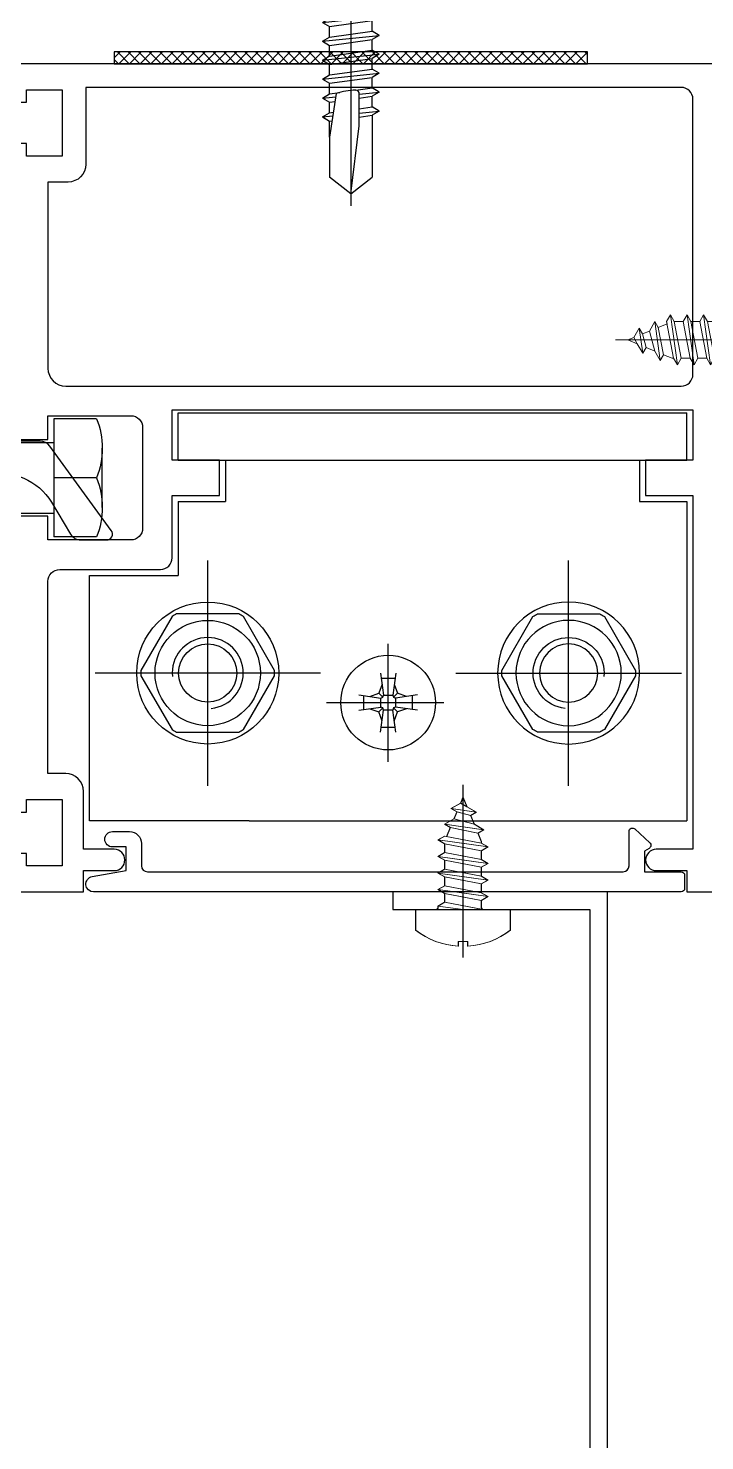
# Model space of a CAD drawing. Extents: x 6843040 to 15500510, y -6507076 to -4940511.
# Drawn here: x 7678928.8 to 7678986, y -6155221.3 to -6155101.9 of the extents above; entities that cross this region are included whole.
import ezdxf

# ---------------------------------------------------------------- set-up
doc = ezdxf.new("R2010")
doc.units = 0
doc.header["$LTSCALE"] = 1000
doc.header["$MEASUREMENT"] = 0
for name, pattern in [('CENTER', [50.800000000000004, 31.75, -6.35, 6.35, -6.35]), ('CONTINOUS', [0]), ('HIDDEN', [0.375, 0.25, -0.125])]:
    doc.linetypes.add(name, pattern=pattern)
for name, color, linetype in [('-07B2-附件', 8, 'Continuous'), ('CENTER中心线层', 1, 'CENTER'), ('FASTENER紧固件', 2, 'Continuous'), ('FRSTENER紧固件', 2, 'Continuous'), ('K-123-铝板', 123, 'Continuous'), ('K-155-垫片胶条', 155, 'Continuous'), ('K-233-中心线', 233, 'CENTER'), ('K-8-五金件', 8, 'Continuous'), ('K-8-虚线', 8, 'HIDDEN'), ('LT-dim 20', 253, 'Continuous'), ('LT-dim 50', 253, 'Continuous'), ('LT-dim 8', 253, 'Continuous'), ('LT-Fill-密封胶', 113, 'Continuous'), ('LT-中线', 6, 'Continuous'), ('LT-铝板', 31, 'Continuous'), ('PJ', 25, 'Continuous'), ('XC', 61, 'Continuous'), ('ZX', 1, 'CENTER')]:
    doc.layers.add(name, color=color, linetype=linetype)
for name, color, linetype, lineweight in [('002CEN', 1, 'CENTER', 13), ('003DOT', 253, 'HIDDEN', 13), ('009CON', 6, 'CONTINOUS', 15)]:
    doc.layers.add(name, color=color, linetype=linetype, lineweight=lineweight)

# ---------------------------------------------------------------- blocks, each defined once
blk = doc.blocks.new('*U255')
at = {"layer": '002CEN', "ltscale": 5}
blk.add_line((-4.054319021158257, 1.989519660128281e-13), (10.54217069582398, 1.989519660128281e-13), dxfattribs=at)
at = {"layer": '003DOT', "ltscale": 5}
for p, q in [((-3.552713678800501e-14, 4.000000000000197), (-6.394884621840902e-14, 1.750000000000199)), ((-6.394884621840902e-14, 1.750000000000199), (-1.20792265079217e-13, -2.309999999999803)), ((-1.20792265079217e-13, 1.689951005760705), (0.6198573119681257, -1.549999999999798)), ((0.1999999999999247, 1.550000000000196), (0.7801426880317806, 1.550000000000182)), ((0.7801426880317806, 1.550000000000182), (1.103458838777946, 2.110000000000113)), ((0.7801426880317806, 1.550000000000182), (1.373225010475686, -1.549999999999798)), ((1.103458838778003, 2.110000000000198), (1.696541161221909, -2.109999999999815)), ((1.103458838777946, 2.110000000000113), (1.426774989524084, 1.550000000000196)), ((1.426774989524084, 1.550000000000182), (2.019857311968131, -1.549999999999798)), ((1.426774989524084, 1.550000000000196), (2.180142688031815, 1.550000000000196)), ((2.180142688031815, 1.550000000000196), (2.503458838777952, 2.110000000000113)), ((2.180142688031786, 1.550000000000182), (2.773225010475691, -1.549999999999798)), ((2.503458838778009, 2.110000000000198), (3.096541161221914, -2.109999999999815)), ((2.503458838777952, 2.110000000000113), (2.82677498952409, 1.550000000000182)), ((2.82677498952409, 1.550000000000182), (3.419857311968137, -1.549999999999798)), ((2.82677498952409, 1.550000000000182), (3.58014268803182, 1.550000000000196)), ((3.58014268803182, 1.550000000000196), (3.903458838777958, 2.110000000000113)), ((3.580142688031792, 1.550000000000182), (4.173225010475697, -1.549999999999798)), ((3.903458838778015, 2.110000000000198), (4.49654116122192, -2.109999999999815)), ((3.903458838777958, 2.110000000000113), (4.226774989524095, 1.550000000000182)), ((4.226774989524095, 1.550000000000182), (4.819857311968143, -1.549999999999798)), ((4.226774989524095, 1.550000000000182), (4.980142688031826, 1.550000000000196)), ((4.980142688031826, 1.550000000000196), (5.303458838777964, 2.110000000000113)), ((4.980142688031798, 1.550000000000182), (5.573225010475703, -1.549999999999798)), ((5.30345883877802, 2.110000000000198), (5.896541161221926, -2.109999999999815)), ((5.303458838777964, 2.110000000000113), (5.626774989524101, 1.550000000000182)), ((5.626774989524101, 1.550000000000182), (6.219857311968152, -1.549999999999798)), ((5.626774989524101, 1.550000000000182), (5.75796897832128, 1.550000000000196)), ((5.75796897832128, 1.550000000000196), (6.472600264496744, 1.253990029170197)), ((6.472600264496744, 1.253990029170197), (6.75501637345911, 1.743149078768994)), ((6.472600264496688, 1.253990029170225), (6.935613691095593, -1.062203588311888)), ((6.75501637345911, 1.743149078768994), (7.218029800058016, -1.551362637910714)), ((6.75501637345911, 1.743149078768994), (7.214966670336278, 0.946491795621327)), ((-3.552713678800501e-14, 4.405364961712621e-13), (0.2965411612219029, -2.109999999999815)), ((7.214966670336278, 0.946491795621327), (7.677980096935354, -0.7547053547629332)), ((7.214966670336278, 0.946491795621327), (7.959137419201934, 0.6382461787198395)), ((7.959137419201934, 0.6382461787198395), (8.241553528164356, 1.127405228318665)), ((7.959137419201905, 0.6382461787198537), (8.258597611268666, -0.5142057057746854)), ((8.241553528164356, 1.127405228318665), (8.541013720231117, -1.003364755373511)), ((8.241553528164356, 1.127405228318665), (8.701503825041524, 0.3307479451709128)), ((8.701503825041524, 0.3307479451709412), (9.000964017108512, -0.2067074722256024)), ((8.701503825041524, 0.3307479451709128), (9.499999999999943, 1.4210854715202e-13)), ((9.499999999999943, 1.4210854715202e-13), (9.000964017108512, -0.2067074722256024)), ((6.935613691095593, -1.062203588311903), (6.185942131896716, -1.372727715457444)), ((7.218029800058016, -1.551362637910714), (6.935613691095593, -1.062203588311903)), ((7.677980096935382, -0.754705354762848), (7.218029800058016, -1.551362637910714)), ((8.258597611268666, -0.5142057057746854), (7.677980096935382, -0.754705354762848)), ((8.541013720231117, -1.003364755373511), (8.258597611268666, -0.5142057057746854)), ((9.000964017108512, -0.2067074722256024), (8.541013720231117, -1.003364755373511)), ((-1.20792265079217e-13, -2.309999999999803), (-1.20792265079217e-13, -3.999999999999801)), ((0.2965411612218745, -2.1099999999998), (0.1999999999998678, -2.1099999999998)), ((0.6198573119681257, -1.549999999999798), (0.2965411612218745, -2.1099999999998)), ((1.373225010475686, -1.549999999999798), (0.6198573119681257, -1.549999999999798)), ((1.696541161221909, -2.109999999999786), (1.373225010475686, -1.549999999999798)), ((2.019857311968131, -1.549999999999798), (1.696541161221909, -2.109999999999786)), ((2.77322501047572, -1.549999999999812), (2.019857311968131, -1.549999999999798)), ((3.096541161221914, -2.109999999999786), (2.77322501047572, -1.549999999999812)), ((3.419857311968137, -1.549999999999798), (3.096541161221914, -2.109999999999786)), ((4.173225010475726, -1.549999999999798), (3.419857311968137, -1.549999999999798)), ((4.49654116122192, -2.109999999999786), (4.173225010475726, -1.549999999999798)), ((4.819857311968143, -1.549999999999798), (4.49654116122192, -2.109999999999786)), ((5.573225010475731, -1.549999999999812), (4.819857311968143, -1.549999999999798)), ((5.896541161221926, -2.109999999999786), (5.573225010475731, -1.549999999999812)), ((6.219857311968152, -1.549999999999798), (5.896541161221926, -2.109999999999786)), ((6.185942131896716, -1.372727715457444), (6.219857311968152, -1.549999999999798))]:
    blk.add_line(p, q, dxfattribs=at)
for centre, start, end in [((0.1999999999999318, 1.750000000000192), 179.999999999998, 269.999999999998), ((0.1999999999998749, -2.309999999999796), 90.00000000000203, 180.000000000002)]:
    blk.add_arc(centre, 0.1999999999999957, start, end, dxfattribs=at)
at = {"layer": '009CON'}
for p, q in [((-1.723475382979849, 4.000000000000197), (-3.552713678800501e-14, 4.000000000000197)), ((-2.700000000000053, 0.4000000000002188), (-3.087680633323494, 0.4000000000002188)), ((-2.700000000000053, -0.3999999999998067), (-2.700000000000053, 0.4000000000002188)), ((-3.087680633323494, -0.3999999999998067), (-2.700000000000053, -0.3999999999998067)), ((-1.20792265079217e-13, -3.999999999999801), (-1.723475382979849, -3.999999999999801))]:
    blk.add_line(p, q, dxfattribs=at)
for centre, radius, start, end in [((3.399999999999938, 1.882938249764265e-13), 6.499999999999996, 142.0201275551479, 176.4718766587116), ((3.399999999999942, 2.060573933704291e-13), 6.499999999999999, 183.5281233412879, 217.9798724448521)]:
    blk.add_arc(centre, radius, start, end, dxfattribs=at)
blk = doc.blocks.new('*U251')
at = {"layer": '-07B2-附件', "color": 6, "lineweight": -3}
for p, q in [((-5, 3.613248654052313), (-5, 4.242850545289081e-13)), ((0, 3.613248654052313), (0, 4.547473508864641e-13)), ((0, 3.613248654052313), (0, 4.547473508864641e-13)), ((5, 3.613248654052313), (5, 3.046229635755598e-14)), ((5, 3.046229635755598e-14), (-5, 4.242850545289081e-13)), ((-3, -15.09999999999718), (-3.000000000003638, 4.547473508864641e-13)), ((3, -15.09999999999718), (3, 0)), ((-3.000000000003638, -6), (-2.400000000005093, -7.19999999999709)), ((2.999999999996362, -6), (-3.000000000003638, -6)), ((2.999999999996362, -6), (2.399999999997817, -7.19999999999709)), ((2.999999999996362, -7.19999999999709), (-3.000000000003638, -7.19999999999709)), ((-2.400000000001455, -15.09999999999718), (-2.400000000001455, -7.200000000000728)), ((2.399999999997817, -15.09999999999718), (2.399999999997817, -7.200000000000728)), ((6, -15.09999999999718), (-6, -15.09999999999718)), ((-6, -16.69999999999754), (-6, -15.09999999999718)), ((6, -16.69999999999754), (6, -15.09999999999718)), ((6, -16.69999999999754), (-6, -16.69999999999754)), ((-4.649999999997817, -18.29999999999791), (-4.649999999997817, -16.69999999999754)), ((0.004862939065787941, -18.29999999999791), (-0.9188974916360166, -16.69999999999754)), ((0.9237604307018046, -18.29999999999791), (0, -16.69999999999754)), ((4.649999999997817, -18.29999999999791), (4.649999999997817, -16.69999999999754)), ((-5.768639752830495, -23.11324865404958), (-5.768639752830495, -18.68675134594605)), ((4.649999999997817, -18.29999999999791), (-4.649999999997817, -18.29999999999791)), ((3.901069350929902, -18.29999999999791), (-3.901069350929902, -18.29999999999791)), ((-2.881888406882354, -23.11324865404958), (-2.881888406882354, -18.68675134594605)), ((2.891614285013929, -23.11324865404958), (2.891614285013929, -18.68675134594605)), ((5.778365630962071, -23.11324865404958), (5.778365630962071, -18.68675134594605)), ((-4.325264079856424, -23.49999999999773), (4.334989957988, -23.49999999999773)), ((-3, -27.49999999999909), (-3, -23.49999999999773)), ((-2.399999999997817, -28.09999999999764), (-2.399999999997817, -23.49999999999773)), ((2.399999999997817, -28.09999999999764), (2.399999999997817, -23.49999999999773)), ((3, -27.49999999999909), (3, -23.49999999999773)), ((3, -27.49999999999909), (-3, -27.49999999999909)), ((-3, -27.49999999999909), (-2.399999999997817, -28.09999999999764)), ((2.399999999997817, -28.09999999999764), (-2.399999999997817, -28.09999999999764)), ((3, -27.49999999999909), (2.399999999997817, -28.09999999999764))]:
    blk.add_line(p, q, dxfattribs=at)
blk.add_lwpolyline([(-2.5, 4.081246944558599), (2.499999999999998, 4.081246944558599)], dxfattribs=at)
for centre, radius, start, end in [((-2.5, -2.830127018922105), 6.911373963480704, 68.7939768869991, 111.2060231130009), ((2.5, -2.830127018922105), 6.911373963480704, 68.79397688699912, 111.2060231130009), ((-4.325264079856424, -21.18675134594605), 2.886751345948142, 60.00000000000272, 119.9999999999973), ((0.004862939065787941, -29.26687836486735), 10.96687836486947, 74.73851957507969, 105.2614804249203), ((4.334989957988, -21.18675134594605), 2.886751345948142, 60.00000000000272, 119.9999999999973), ((-4.325264079856424, -20.61324865404958), 2.886751345948142, 240.0000000000027, 299.9999999999973), ((0.004862939065787941, -12.53312163512828), 10.96687836486941, 254.7385195750797, 285.2614804249203), ((4.334989957988, -20.61324865404958), 2.886751345948142, 240.0000000000027, 299.9999999999973)]:
    blk.add_arc(centre, radius, start, end, dxfattribs=at)
blk = doc.blocks.new('*U167')
at = {"layer": 'CENTER中心线层', "ltscale": 3}
for p, q in [((-3.552713678800501e-15, 4.992010588861657), (-3.552713678800501e-15, -4.976730550326725)), ((5.225386202088316, 4.547473508864641e-13), (-4.694783167004388, 4.547473508864641e-13))]:
    blk.add_line(p, q, dxfattribs=at)
at = {"layer": 'FASTENER紧固件'}
for p, q in [((-0.6496240577143126, 2.484210517000468), (-0.3848356581012524, 0.6306917197091355)), ((0.6496240577143055, 2.484210517000468), (0.3848356581012453, 0.6306917197091586)), ((-0.5172298579077825, 1.557451118354778), (-0.7854010318736009, 0.7854010318740539)), ((0.5894736819999871, 2.063157887000468), (-0.5894736819999942, 2.063157887000468)), ((0.5172298579077754, 1.557451118354778), (0.7854010318735938, 0.7854010318740539)), ((-2.484210516999994, 0.6496240577147656), (-0.6306917197086612, 0.3848356581017036)), ((-2.063157886999996, 0.5894736820004454), (-2.063157886999996, -0.5894736819995359)), ((-1.557451118354326, 0.5172298579082337), (-0.7854010318736009, 0.7854010318740539)), ((-0.7854010318736009, 0.7854010318740539), (-0.4482178549230547, 0.4482178549235307)), ((-0.6306917197086612, 0.3848356581017036), (-0.4482178549230547, 0.4482178549235307)), ((-0.6306917197086612, -0.3848356581007941), (-0.6306917197086612, 0.3848356581017036)), ((-0.4482178549230547, 0.4482178549235307), (-0.3848356581012524, 0.6306917197091355)), ((-0.3848356581012524, 0.6306917197091355), (0.3848356581012453, 0.6306917197091586)), ((0.3848356581012453, 0.6306917197091586), (0.4482178549230973, 0.4482178549235307)), ((0.7854010318735938, 0.7854010318740539), (0.4482178549230973, 0.4482178549235307)), ((0.4482178549230973, 0.4482178549235307), (0.6306917197087003, 0.3848356581017036)), ((2.484210516999987, 0.6496240577147656), (0.6306917197087003, 0.3848356581017036)), ((0.6306917197087003, 0.3848356581017036), (0.6306917197087003, -0.3848356581007941)), ((1.557451118354368, 0.5172298579082337), (0.7854010318735938, 0.7854010318740539)), ((2.063157886999988, 0.5894736820004454), (2.063157886999988, -0.5894736819995359)), ((-2.484210516999994, -0.6496240577138312), (-0.6306917197086612, -0.3848356581007941)), ((-1.557451118354326, -0.5172298579073011), (-0.7854010318736009, -0.7854010318731195)), ((-0.7854010318736009, -0.7854010318731195), (-0.4482178549230547, -0.4482178549225964)), ((-0.5172298579077825, -1.557451118353869), (-0.7854010318736009, -0.7854010318731195)), ((-0.6496240577143126, -2.484210516999536), (-0.3848356581012524, -0.630691719708226)), ((-0.4482178549230547, -0.4482178549226212), (-0.6306917197086612, -0.3848356581007941)), ((-0.3848356581012524, -0.630691719708226), (-0.4482178549230547, -0.4482178549226212)), ((0.3848356581012453, -0.630691719708226), (-0.3848356581012524, -0.630691719708226)), ((0.4482178549230973, -0.4482178549226212), (0.3848356581012453, -0.630691719708226)), ((0.6496240577143055, -2.484210516999536), (0.3848356581012453, -0.630691719708226)), ((0.6306917197087003, -0.3848356581007941), (0.4482178549230973, -0.4482178549226212)), ((0.7854010318735938, -0.7854010318731195), (0.4482178549230973, -0.4482178549225964)), ((0.5172298579077754, -1.557451118353869), (0.7854010318735938, -0.7854010318731195)), ((2.484210516999987, -0.6496240577138312), (0.6306917197087003, -0.3848356581007941)), ((1.557451118354368, -0.5172298579073011), (0.7854010318735938, -0.7854010318731195)), ((0.5894736819999871, -2.063157886999536), (-0.5894736819999942, -2.063157886999536))]:
    blk.add_line(p, q, dxfattribs=at)
blk.add_circle((-3.552713678800501e-15, 4.547473508864641e-13), 3.999999985, dxfattribs=at)
blk = doc.blocks.new('M6-W-F')
at = {"layer": 'PJ', "extrusion": (0.8660254037844343, -0.5000000000000075, 0)}
for p, q in [((-3.015398836967506, 4.777176009287814), (-5.644855200876009, 0.222823990714005)), ((3.015398836968416, -4.777176009285995), (5.644855200876918, -0.2228239907121861))]:
    blk.add_line(p, q, dxfattribs=at)
at = {"layer": 'PJ', "extrusion": (0, 1, 0)}
for p, q in [((2.629456363908503, 4.999999999999545), (-2.629456363907593, 4.999999999999545)), ((-2.629456363907593, -5.000000000000455), (2.629456363908503, -5.000000000000455))]:
    blk.add_line(p, q, dxfattribs=at)
at = {"layer": 'PJ', "extrusion": (0.8660254037844343, 0.5000000000000075, 0)}
for p, q in [((5.644855200876918, 0.222823990714005), (3.015398836968416, 4.777176009287814)), ((-5.644855200876009, -0.2228239907121861), (-3.015398836967506, -4.777176009285995))]:
    blk.add_line(p, q, dxfattribs=at)
at = {"layer": 'PJ'}
for radius in [6, 4.45, 2.4585]:
    blk.add_circle((0, -4.547473508864641e-13), radius, dxfattribs=at)
for centre, radius, start, end in [((-2.728484105318785e-11, 4.865796654485166e-11), 5.649251345892194, 117.7394903959218, 122.2605096040955), ((2.91038304567337e-11, 5.093170329928398e-11), 5.649251345889367, 57.73949039590452, 62.26050960407822), ((0, -4.547473508864641e-13), 3.000000000000014, 275.7295779513202, 185.7295779512917), ((3.637978807091713e-12, -4.547473508864641e-13), 5.649251345951296, 177.7394903959389, 182.260509604061), ((0, -4.547473508864641e-13), 5.649251345948583, 357.739490395939, 2.260509604061063), ((-2.91038304567337e-11, -5.138645065017045e-11), 5.649251345889218, 237.7394903959045, 242.2605096040782), ((2.728484105318785e-11, -4.956746124662459e-11), 5.649251345892106, 297.7394903959218, 302.2605096040955)]:
    blk.add_arc(centre, radius, start, end, dxfattribs=at)
at = {"layer": 'ZX', "ltscale": 0.6, "extrusion": (1, 0, 0)}
blk.add_line((0, -9.525000000000091), (0, 9.525000000000091), dxfattribs=at)
at = {"layer": 'ZX', "ltscale": 0.6, "extrusion": (0, 1, 0)}
blk.add_line((9.524999999999636, -4.547473508864641e-13), (-9.524999999999636, -4.547473508864641e-13), dxfattribs=at)
blk = doc.blocks.new('LT-BLK-20240527212027', base_point=(-4578.664180241147, 6644.87405911088))
at = {"layer": 'LT-中线', "ltscale": 10}
for p, q in [((-4558.164180241525, 6648.87405911088), (-4601.164180241525, 6648.87405911088)), ((-4601.164180241525, 6644.87405911088), (-4601.164180241525, 6648.87405911088)), ((-4558.164180241525, 6644.87405911088), (-4558.164180241525, 6648.87405911088)), ((-4558.164180241525, 6644.87405911088), (-4601.164180241525, 6644.87405911088)), ((-4597.164180241525, 6644.87405911088), (-4597.164180241525, 6641.37405911088)), ((-4562.164180241525, 6644.87405911088), (-4562.164180241525, 6641.37405911088)), ((-4597.164180241525, 6641.37405911088), (-4601.164180241525, 6641.37405911088)), ((-4601.164180241525, 6641.37405911088), (-4601.164180241525, 6614.37405911088)), ((-4558.164180241525, 6641.37405911088), (-4562.164180241525, 6641.37405911088)), ((-4558.164180241525, 6641.37405911088), (-4558.164180241525, 6635.12405911088)), ((-4550.664180241525, 6635.12405911088), (-4558.164180241525, 6635.12405911088)), ((-4550.664180241525, 6614.37405911088), (-4550.664180241525, 6635.12405911088)), ((-4564.164180241525, 6614.37405911088), (-4601.164180241525, 6614.37405911088)), ((-4564.164180241525, 6614.37405911088), (-4550.664180241525, 6614.37405911088))]:
    blk.add_line(p, q, dxfattribs=at)
at = {"layer": 'FRSTENER紧固件', "xscale": -1, "rotation": 180}
blk.add_blockref('*U167', (-4575.914180241525, 6624.37405911088), dxfattribs=at)
at = {"layer": 'PJ'}
blk.add_blockref('M6-W-F', (-4591.164180241525, 6626.87405911088), dxfattribs=at)
at = {"layer": 'PJ', "xscale": -1}
blk.add_blockref('M6-W-F', (-4560.664180241525, 6626.87405911088), dxfattribs=at)
blk = doc.blocks.new('LT-BLK-20240527212049', base_point=(-4575.84055958598, 6610.87405911088))
at = {"layer": 'LT-铝板'}
blk.add_lwpolyline([(-4552.614180241129, 6614.674059110839, 0.9999999999999781), (-4552.614180241129, 6615.974059110842), (-4554.064180241126, 6615.974059110842, 0.4142135623730909), (-4555.064180241126, 6614.974059110842), (-4555.064180241126, 6613.074059110819, -0.414213562373095), (-4555.564180241126, 6612.574059110819), (-4595.764180241102, 6612.574059110819, -0.414213562373095), (-4596.264180241102, 6613.074059110819), (-4596.264180241105, 6615.974059110878, 0.6546490210897676), (-4596.768177377387, 6616.194025400087), (-4598.018177377387, 6615.034773128864, 0.5049014365163574), (-4597.964180241106, 6614.554999218519), (-4597.564180241105, 6614.324059110841), (-4597.564180241105, 6612.574059110826), (-4600.664180241143, 6612.574059110826, 0.414213562373095), (-4600.964180241142, 6612.27405911083), (-4600.964180241142, 6611.174059110883, 0.414213562373095), (-4600.664180241143, 6610.87405911088), (-4551.016938930818, 6610.87405911088, 0.9163311740174243), (-4550.903588573889, 6612.169659619103), (-4553.764180241131, 6612.674059110832), (-4553.764180241131, 6614.674059110839)], format="xyb", close=True, dxfattribs=at)
blk = doc.blocks.new('LT-BLK-20240528090141', base_point=(2057.884289735099, 290.4643163185102))
at = {"layer": 'XC'}
blk.add_line((2100.521460326388, 295.5565441650397), (2059.246032482013, 291.157918470446), dxfattribs=at)
blk.add_lwpolyline([(2100.521460326388, 295.5565441650397), (2107.598396928981, 297.4115739731642, 0.3408729095245034), (2107.971445459872, 297.8951888245356), (2107.971445459872, 298.0565441650397, 0.414213562373095), (2107.471445459872, 298.5565441650397), (2079.194397276267, 298.6563442472834, 0.05767236010579713), (2076.910394750535, 298.3920174373197), (2057.512530270964, 293.841251342441, -0.3256371831785478), (2052.087130647153, 296.1298441565596), (2050.467850651592, 298.819012715423, 0.2664943615576946), (2049.60455374606, 299.314316318545), (2047.434298091568, 299.314316318545, 0.6132373631902558), (2047.03016295936, 298.5199104846106), (2052.234745760448, 291.3755046506412, 0.2397431683859067), (2053.043016024865, 290.9643163185101), (2055.884289734997, 290.9643163185101, -0.4142135623730867), (2056.384289734997, 290.4643163185101), (2056.384289734997, 288.4643163185101, 0.414213562373095), (2056.884289734997, 287.9643163185101), (2057.884289734997, 287.9643163185101, 0.4142135623736361), (2058.384289734997, 288.4643163185101), (2058.384289734997, 290.1675221194746, -0.3741482183889679), (2059.246032482013, 291.157918470446)], format="xyb", dxfattribs=at)
blk = doc.blocks.new('LT-BLK-20240910160700', base_point=(-5089123.43131763, -205701.589336378))
at = {"layer": 'LT-铝板'}
for points in [[(-5089076.93131763, -205700.089336378), (-5089076.93131763, -205695.839336378), (-5089120.93131763, -205695.839336378), (-5089120.93131763, -205700.089336378), (-5089116.93131763, -205700.089336378), (-5089116.93131763, -205703.089336378), (-5089120.93131763, -205703.089336378), (-5089120.93131763, -205732.9893363779), (-5089117.831317631, -205732.9893363782, -0.9999999999999999), (-5089117.831317631, -205734.789336378), (-5089120.43131763, -205734.789336378), (-5089120.43131763, -205736.589336378), (-5089123.43131763, -205736.589336378), (-5089123.43131763, -205666.589336378), (-5089063.43131763, -205666.589336378), (-5089063.43131763, -205669.839336378), (-5089064.63131763, -205669.839336378), (-5089064.63131763, -205668.789336378), (-5089067.63131763, -205668.789336378), (-5089067.63131763, -205674.3893363781), (-5089064.63131763, -205674.3893363781), (-5089064.63131763, -205673.339336378), (-5089063.43131763, -205673.339336378), (-5089063.43131763, -205687.089336378), (-5089063.43131763, -205687.089336378), (-5089063.43131763, -205690.089336378), (-5089063.43131763, -205690.089336378), (-5089063.43131763, -205692.339336378), (-5089063.93131763, -205692.339336378), (-5089063.93131763, -205695.339336378), (-5089063.43131763, -205695.339336378), (-5089063.43131763, -205698.339336378), (-5089066.43131763, -205698.339336378), (-5089066.43131763, -205696.339336378), (-5089073.43131763, -205696.339336378, 0.414213562373095), (-5089074.43131763, -205697.339336378), (-5089074.43131763, -205705.839336378, 0.414213562373095), (-5089073.43131763, -205706.839336378), (-5089066.43131763, -205706.839336378), (-5089066.43131763, -205704.839336378), (-5089063.43131763, -205704.839336378), (-5089063.43131763, -205707.839336378), (-5089063.93131763, -205707.839336378), (-5089063.93131763, -205710.839336378), (-5089063.43131763, -205710.839336378), (-5089063.43131763, -205729.839336378), (-5089064.63131763, -205729.839336378), (-5089064.63131763, -205728.789336378), (-5089067.63131763, -205728.789336378), (-5089067.63131763, -205734.3893363781), (-5089064.63131763, -205734.3893363781), (-5089064.63131763, -205733.339336378), (-5089063.43131763, -205733.339336378), (-5089063.43131763, -205736.589336378), (-5089069.43131763, -205736.589336378), (-5089069.43131763, -205734.789336378), (-5089072.03131763, -205734.789336378, -0.9999999999999999), (-5089072.03131763, -205732.9893363782), (-5089069.43131763, -205732.9893363779), (-5089069.43131763, -205728.089336378, -0.4142135623730951), (-5089067.93131763, -205726.589336378), (-5089066.43131763, -205726.589336378), (-5089066.43131763, -205710.339336378, 0.414213562373095), (-5089067.43131763, -205709.339336378), (-5089075.93131763, -205709.339336378, -0.4142135623732948), (-5089076.93131763, -205708.339336378), (-5089076.93131763, -205703.089336378), (-5089080.93131763, -205703.089336378), (-5089080.93131763, -205700.089336378)], [(-5089120.93131763, -205692.839336378), (-5089120.93131763, -205669.589336378, -0.414213562373095), (-5089119.93131763, -205668.589336378), (-5089069.63131763, -205668.589336378), (-5089069.63131763, -205675.089336378, 0.4142135623757146), (-5089068.13131763, -205676.589336378), (-5089066.43131763, -205676.589336378), (-5089066.43131763, -205692.339336378, -0.4142135623739082), (-5089067.93131763, -205693.839336378), (-5089119.93131763, -205693.839336378, -0.4142135623728286)]]:
    blk.add_lwpolyline(points, format="xyb", close=True, dxfattribs=at)
blk = doc.blocks.new('*U245')
at = {"layer": 'K-233-中心线', "linetype": 'CENTER'}
blk.add_line((0, 5.142561988594025), (0, -17), dxfattribs=at)
at = {"layer": 'K-8-五金件'}
for p, q in [((-3.579999999999927, 4.049999999999272), (-3.579999999999927, 1.049999999999272)), ((2.684999999999491, 4.450000000000728), (-2.684999999999491, 4.450000000000728)), ((-1.789999999999054, 4.049999999999272), (-1.789999999999054, 1.049999999999272)), ((1.789999999999054, 4.049999999999272), (1.789999999999054, 1.049999999999272)), ((3.579999999999927, 4.049999999999272), (3.579999999999927, 1.049999999999272)), ((-5.25, 0.4500000000007276), (-5.25, 0)), ((5.25, 0), (-5.25, 0)), ((-4.950000000000728, 0.75), (-3.579999999999927, 1.049999999999272)), ((4.950000000000728, 0.75), (-4.950000000000728, 0.75)), ((3.579999999999927, 1.049999999999272), (-3.579999999999927, 1.049999999999272)), ((-2.281306750315707, 0.75), (-1.789999999999054, 1.049999999999272)), ((-1.790000000000873, -1.147816335795369), (-1.790000000000873, 0)), ((2.151306750316508, 0.75), (1.789999999999054, 1.049999999999272)), ((1.789999999999395, -0.647816335794289), (1.789999999999054, 0)), ((4.950000000000728, 0.75), (3.579999999999927, 1.049999999999272)), ((5.25, 0.4500000000007276), (5.25, 0)), ((-2.399999999999636, -1.500000000001819), (2.399999999999636, -1.000000000001819)), ((-2.399999999999636, -1.500000000001819), (-1.790000000000873, -1.147816335795142)), ((-1.790000000000873, -1.147816335795142), (1.790000000000873, -0.6478163357951416)), ((2.399999999999636, -1.000000000001819), (1.790000000000873, -0.6478163357951416)), ((2.399999999999636, -1.000000000001819), (1.790000000000873, -1.352183664206677)), ((-2.399999999999636, -1.500000000001819), (-1.790000000000873, -1.852183664206677)), ((-1.790000000000873, -1.852183664206677), (1.789999999999054, -1.352183664206677)), ((-1.790000000000873, -2.747816335795505), (-1.790000000000873, -1.852183664206677)), ((-1.790000000000873, -2.747816335793686), (1.790000000000873, -2.247816335793686)), ((1.790000000000077, -2.247816335793232), (1.789999999999623, -1.352183664207246)), ((2.399999999999636, -2.600000000000364), (1.790000000000873, -2.247816335793686)), ((-2.399999999999636, -3.100000000000364), (2.399999999999636, -2.600000000000364)), ((-2.399999999999636, -3.100000000000364), (-1.790000000000873, -2.747816335793686)), ((-2.399999999999636, -3.100000000000364), (-1.790000000000873, -3.452183664205222)), ((-1.790000000000873, -3.452183664205222), (1.789999999999054, -2.952183664205222)), ((-1.790000000000873, -4.34781633579405), (-1.790000000000873, -3.452183664205222)), ((2.399999999999636, -2.600000000000364), (1.790000000000873, -2.952183664205222)), ((1.790000000000873, -3.84781633579405), (1.790000000000305, -2.95218366420545)), ((-2.399999999999636, -4.700000000000728), (2.399999999999636, -4.200000000000728)), ((-2.399999999999636, -4.700000000000728), (-1.790000000000873, -4.34781633579405)), ((-2.399999999999636, -4.700000000000728), (-1.790000000000873, -5.052183664205586)), ((-1.790000000000873, -4.34781633579405), (1.790000000000873, -3.84781633579405)), ((-1.790000000000873, -5.052183664205586), (1.789999999999054, -4.552183664205586)), ((2.399999999999636, -4.200000000000728), (1.790000000000873, -3.84781633579405)), ((2.399999999999636, -4.200000000000728), (1.790000000000873, -4.552183664205586)), ((1.790000000000873, -5.447816335794414), (1.789999999999054, -4.552183664205586)), ((-2.399999999999636, -6.299999999999272), (2.399999999999636, -5.799999999999272)), ((-2.399999999999636, -6.299999999999272), (-1.790000000000873, -5.947816335794414)), ((-1.790000000000873, -5.947816335794414), (-1.790000000000873, -5.052183664205586)), ((-1.790000000000873, -5.947816335794414), (1.790000000000873, -5.447816335794414)), ((2.399999999999636, -5.799999999999272), (1.790000000000873, -5.447816335794414)), ((2.399999999999636, -5.799999999999272), (1.790000000000873, -6.15218366420595)), ((-2.399999999999636, -6.299999999999272), (-1.790000000000873, -6.65218366420595)), ((-1.790000000000873, -6.65218366420595), (1.789999999999054, -6.15218366420595)), ((-1.790000000000873, -7.547816335794778), (-1.790000000000873, -6.65218366420595)), ((0.4333070988686814, -7.237298584555901), (1.790000000000873, -7.047816335794778)), ((1.790000000000873, -7.047816335794778), (1.789999999999054, -6.15218366420595)), ((2.399999999999636, -7.399999999999636), (1.790000000000873, -7.047816335794778)), ((-2.399999999999636, -7.899999999999636), (-1.790000000000873, -7.547816335794778)), ((-2.399999999999636, -7.899999999999636), (-1.273355612604064, -7.78264120964559)), ((-2.399999999999636, -7.899999999999636), (-1.790000000000873, -8.252183664206314)), ((-1.790000000000873, -7.547816335794778), (-0.9175382126813929, -7.425964130861757)), ((-1.790000000000873, -8.252183664206314), (-1.334698446698894, -8.188594061788535)), ((-1.790000000000873, -9.147816335795142), (-1.790000000000873, -8.252183664206314)), ((0.7141825614198751, -7.575605983185596), (2.399999999999636, -7.399999999999636)), ((0.7141825614198751, -7.90243749641013), (1.789999999999054, -7.752183664206314)), ((2.399999999999636, -7.399999999999636), (1.790000000000873, -7.752183664206314)), ((1.790000000000873, -8.647816335795142), (1.789999999999054, -7.752183664206314)), ((-2.399999999999636, -9.5), (-1.790000000000873, -9.147816335795142)), ((-2.399999999999636, -9.5), (-1.518995326588993, -9.408228679852982)), ((-2.399999999999636, -9.5), (-1.790000000000873, -9.852183664204858)), ((-1.790000000000873, -9.147816335795142), (-1.472953762578982, -9.103536135036848)), ((0.7141825614198751, -8.798070167998958), (1.790000000000873, -8.647816335795142)), ((0.7141825614198751, -9.17560598318596), (2.399999999999636, -9)), ((0.7141825614198751, -9.502437496410494), (1.789999999999054, -9.352183664204858)), ((2.399999999999636, -9), (1.790000000000873, -8.647816335795142)), ((2.399999999999636, -9), (1.790000000000873, -9.352183664204858)), ((1.790000000000873, -9.352183664204858), (1.790000000000873, -14.60000000000036)), ((-1.790000000000873, -9.852183664204858), (-1.581684194790796, -9.823089278002954)), ((-1.790000000000873, -11.20167565273914), (-1.790000000000873, -9.852183664204858)), ((-1.790000000000873, -11.20167565273914), (-1.790000000000873, -14.60000000000036)), ((0, -16), (-1.790000000000873, -14.60000000000036)), ((0, -16), (1.790000000000873, -14.60000000000036))]:
    blk.add_line(p, q, dxfattribs=at)
blk.add_lwpolyline([(0, -16), (0.7141825614198751, -10.25704931750261), (0.7141825614198751, -7.536688384094305, 0.4176573264866609), (0.4106596181591158, -7.236709070022698, 0.08336651052848376), (-1.234698998669046, -7.526820576113096), (-1.790000000000873, -11.20167565273914)], format="xyb", dxfattribs=at)
for centre, radius, start, end in [((-2.684999999999491, 3.248718749999171), 1.201281250000006, 41.8376499221369, 138.1623500778631), ((0, 0.2448750000003201), 4.205124999999465, 64.80685352840759, 115.1931464715924), ((2.684999999999491, 3.24871875000099), 1.201281249999891, 41.8376499221369, 138.1623500778631), ((-4.950000000000728, 0.4500000000007276), 0.3, 90, 180), ((4.950000000000728, 0.4500000000007276), 0.3, 0, 90)]:
    blk.add_arc(centre, radius, start, end, dxfattribs=at)
blk = doc.blocks.new('LT-BLK-20230228102350', base_point=(786098.5449988402, 1147367.850894296))
at = {"color": 8}
blk.add_wipeout([(786089.5449915004, 1147387.8508942956), (786106.5449931744, 1147387.8508942958), (786106.5449931748, 1147347.8508942958), (786089.5449915009, 1147347.8508942956)], dxfattribs=at).dxf.layer = 'K-123-铝板'
at = {"layer": 'K-155-垫片胶条'}
h = blk.add_hatch(dxfattribs=at)
h.set_pattern_fill('ANSI37', color=256, scale=0.2, angle=540.0000000006808, style=0)
h.set_pattern_definition([(45.00000000068083, (1072767.795531382, 977933.9026473879), (0.4490128060587932, -0.4490128060481222), []), (315.0000000006809, (1072767.795531382, 977933.9026473879), (-0.4490128060481222, -0.4490128060587932), [])])
h.paths.add_polyline_path([(786089.5449915009, 1147387.850894296), (786088.5449915007, 1147387.850894296), (786088.5449915011, 1147347.850894296), (786089.5449915011, 1147347.850894296)])
blk.add_lwpolyline([(786089.5449915009, 1147387.850894296), (786088.5449915007, 1147387.850894296), (786088.5449915011, 1147347.850894296), (786089.5449915011, 1147347.850894296)], close=True, dxfattribs=at)
at = {"layer": 'K-8-五金件', "ltscale": 2}
for p, q in [((786101.1723310046, 1147372.651117193), (786101.1723310044, 1147383.057840989)), ((786101.1723310042, 1147372.647489739), (786101.1723310046, 1147383.054213534)), ((786097.6892168664, 1147377.850894297), (786104.6554451475, 1147377.850894296)), ((786097.6892168638, 1147377.850851637), (786104.6554451452, 1147377.850851637)), ((786101.1723310046, 1147352.647532398), (786101.1723310051, 1147363.054256194)), ((786101.1723310028, 1147352.647489739), (786101.1723310023, 1147363.054213534)), ((786097.6892168664, 1147357.850936956), (786104.655445148, 1147357.850936955)), ((786097.6892168641, 1147357.850894296), (786104.6554451459, 1147357.850894296))]:
    blk.add_line(p, q, dxfattribs=at)
for centre in [(786101.1723310046, 1147377.854479091), (786101.1723310049, 1147357.85452175)]:
    blk.add_circle(centre, 2.5, dxfattribs=at)
at = {"layer": 'K-8-虚线', "color": 8, "linetype": 'HIDDEN', "ltscale": 10}
blk.add_line((786093.5449915, 1147387.850894296), (786093.5449915009, 1147347.850894296), dxfattribs=at)
at = {"layer": 'K-8-五金件', "rotation": 270}
blk.add_blockref('*U245', (786093.5449915002, 1147367.850894296), dxfattribs=at)
blk = doc.blocks.new('LT-BLK-20240912105751', base_point=(-5244677.708232624, -274868.6524812084))
at = {"layer": 'LT-dim 50', "rotation": 90}
blk.add_blockref('LT-BLK-20230228102350', (-5245094.114411536, -274823.6527916561), dxfattribs=at)

msp = doc.modelspace()

# ---------------------------------------------------------------- linework, layer by layer
at = {"layer": 'LT-中线'}
msp.add_lwpolyline([(7678977.751075991, -6155339.953096122), (7678977.751075991, -6155174.928341572), (7678959.621607917, -6155174.928341572), (7678959.621607917, -6155176.428341572), (7678976.251075991, -6155176.428341572), (7678976.251075991, -6155341.453096122)], dxfattribs=at)

# ---------------------------------------------------------------- block references
at = {"layer": '-07B2-附件', "xscale": -1, "rotation": 270}
msp.add_blockref('*U251', (7678930.970804567, -6155139.928679755), dxfattribs=at)
at = {"rotation": 180}
for name, p in [('*U255', (7678988.970804567, -6155128.274084826)), ('LT-BLK-20240528090141', (7678924.97152277, -6155136.328679754))]:
    msp.add_blockref(name, p, dxfattribs=at)
at = {"xscale": -1, "rotation": 270}
for p in [(7678965.528972418, -6155176.428679756), (7678965.558714165, -6155176.428341572)]:
    msp.add_blockref('*U255', p, dxfattribs=at)
at = {"layer": 'LT-dim 20', "ltscale": 10, "xscale": -1}
for name, p in [('LT-BLK-20240527212027', (7678961.970804567, -6155138.428679755)), ('LT-BLK-20240527212049', (7678959.147183913, -6155174.928679755))]:
    msp.add_blockref(name, p, dxfattribs=at)
at = {"layer": 'LT-dim 8', "ltscale": 1000, "xscale": -1}
msp.add_blockref('LT-BLK-20240910160700', (7678987.470804567, -6155139.928679755), dxfattribs=at)

# ---------------------------------------------------------------- next in the draw order: block references
at = {"layer": 'LT-Fill-密封胶', "ltscale": 1000}
msp.add_blockref('LT-BLK-20240912105751', (7679372.471523649, -6155139.928361967), dxfattribs=at)

doc.saveas('drawing.dxf')
